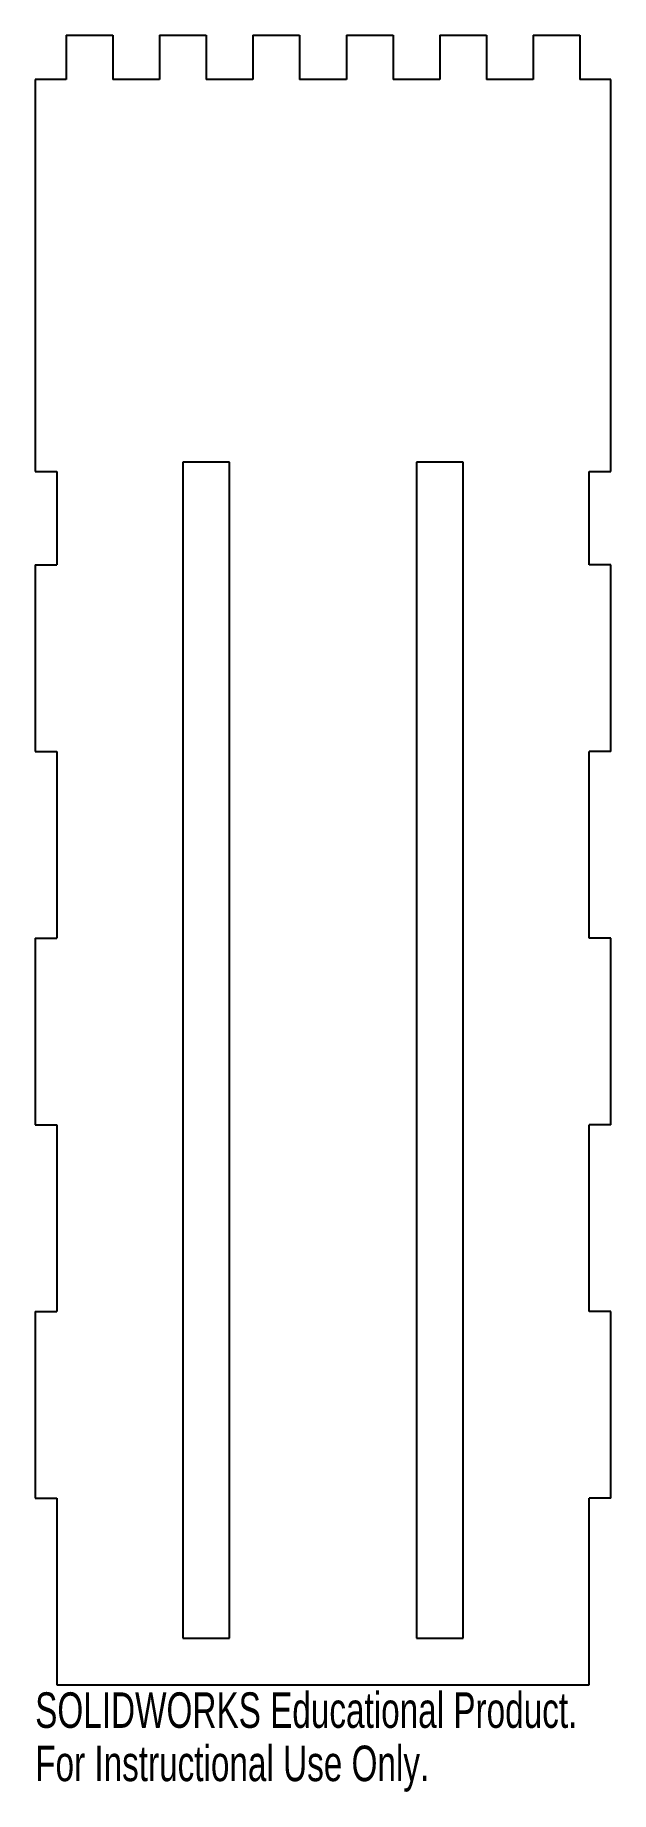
# Model space of a CAD drawing. Header units: inches. Extents: x -1.54 to 1.54, y -4.87 to 4.54.
import ezdxf

# ---------------------------------------------------------------- set-up
doc = ezdxf.new("R2010")
doc.units = ezdxf.units.IN
doc.header["$MEASUREMENT"] = 0
doc.styles.add('SLDTEXTSTYLE0', font='TXT', dxfattribs={"width": 0.7})

msp = doc.modelspace()

# ---------------------------------------------------------------- linework, layer by layer
at = {"color": 7, "linetype": 'Continuous', "lineweight": 25}
for p, q in [((-1.375, 4.538), (-1.125, 4.538)), ((-1.375, 4.538), (-1.375, 4.3)), ((-1.125, 4.538), (-1.125, 4.3)), ((-0.875, 4.538), (-0.625, 4.538)), ((-0.875, 4.538), (-0.875, 4.3)), ((-0.625, 4.538), (-0.625, 4.3)), ((-0.375, 4.538), (-0.125, 4.538)), ((-0.375, 4.538), (-0.375, 4.3)), ((-0.125, 4.538), (-0.125, 4.3)), ((0.125, 4.538), (0.375, 4.538)), ((0.125, 4.538), (0.125, 4.3)), ((0.375, 4.538), (0.375, 4.3)), ((0.625, 4.538), (0.875, 4.538)), ((0.625, 4.538), (0.625, 4.3)), ((0.875, 4.538), (0.875, 4.3)), ((1.125, 4.538), (1.375, 4.538)), ((1.125, 4.538), (1.125, 4.3)), ((1.375, 4.538), (1.375, 4.3)), ((-1.375, 4.3), (-1.54, 4.3)), ((-1.54, 4.3), (-1.54, 2.2)), ((-0.875, 4.3), (-1.125, 4.3)), ((-0.375, 4.3), (-0.625, 4.3)), ((0.125, 4.3), (-0.125, 4.3)), ((0.625, 4.3), (0.375, 4.3)), ((1.125, 4.3), (0.875, 4.3)), ((1.54, 4.3), (1.375, 4.3)), ((1.54, 2.2), (1.54, 4.3)), ((-1.54, 2.2), (-1.425, 2.2)), ((-1.425, 2.2), (-1.425, 1.7)), ((-0.75, 2.25), (-0.75, -4.05)), ((-0.5, 2.25), (-0.75, 2.25)), ((-0.5, -4.05), (-0.5, 2.25)), ((0.5, 2.25), (0.5, -4.05)), ((0.75, 2.25), (0.5, 2.25)), ((0.75, -4.05), (0.75, 2.25)), ((1.425, 1.7), (1.425, 2.2)), ((1.425, 2.2), (1.54, 2.2)), ((-1.54, 1.7), (-1.425, 1.7)), ((-1.54, 1.7), (-1.54, 0.7)), ((1.54, 1.7), (1.425, 1.7)), ((1.54, 0.7), (1.54, 1.7)), ((-1.54, 0.7), (-1.425, 0.7)), ((-1.425, 0.7), (-1.425, -0.3)), ((1.425, -0.3), (1.425, 0.7)), ((1.54, 0.7), (1.425, 0.7)), ((-1.54, -0.3), (-1.54, -1.3)), ((-1.54, -0.3), (-1.425, -0.3)), ((1.54, -0.3), (1.425, -0.3)), ((1.54, -1.3), (1.54, -0.3)), ((-1.54, -1.3), (-1.425, -1.3)), ((-1.425, -1.3), (-1.425, -2.3)), ((1.425, -2.3), (1.425, -1.3)), ((1.54, -1.3), (1.425, -1.3)), ((-1.54, -2.3), (-1.425, -2.3)), ((-1.54, -2.3), (-1.54, -3.3)), ((1.54, -2.3), (1.425, -2.3)), ((1.54, -3.3), (1.54, -2.3)), ((-1.54, -3.3), (-1.425, -3.3)), ((-1.425, -3.3), (-1.425, -4.3)), ((1.425, -4.3), (1.425, -3.3)), ((1.54, -3.3), (1.425, -3.3)), ((-0.75, -4.05), (-0.5, -4.05)), ((0.5, -4.05), (0.75, -4.05)), ((-1.425, -4.3), (1.425, -4.3))]:
    msp.add_line(p, q, dxfattribs=at)

# ---------------------------------------------------------------- texts
at = {"color": 7, "linetype": 'Continuous', "char_height": 0.1903, "attachment_point": 1, "style": 'SLDTEXTSTYLE0'}
for s, insert in [('SOLIDWORKS Educational Product.', (-1.54, -4.3401)), ('For Instructional Use Only.', (-1.54, -4.6256))]:
    msp.add_mtext(s, dxfattribs=dict(at, insert=insert))

doc.saveas('drawing.dxf')
